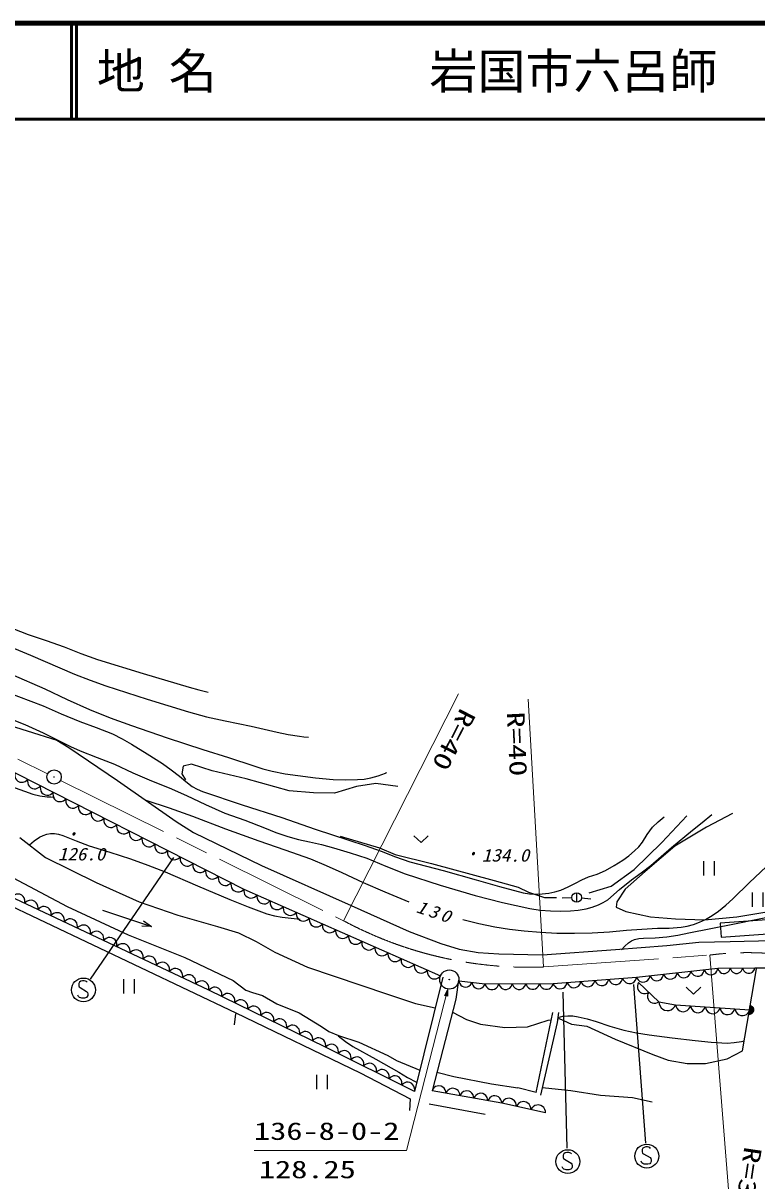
# Model space of a CAD drawing. Units: millimetres, scale not verified. Extents: x 40000 to 680000, y 20000 to 380000.
# Drawn here: x 362703 to 439136, y 259386 to 380000 of the extents above; entities that cross this region are included whole.
import ezdxf
from ezdxf.enums import TextEntityAlignment as Align

# ---------------------------------------------------------------- set-up
doc = ezdxf.new("R2010")
doc.units = ezdxf.units.MM
doc.header["$LTSCALE"] = 1000
doc.linetypes.add('CHAIN', pattern=[18.5, 12, -1.5, 3.5, -1.5])
for name, color, linetype, lineweight in [('M-BGD', 7, 'Continuous', 25), ('M-BGD-HTXT', 7, 'Continuous', 13), ('M-BMK', 2, 'CHAIN', 13), ('M-STR-STRC', 7, 'Continuous', 25), ('M-TTL', 2, 'Continuous', 140), ('M-TTL-LINE', 7, 'Continuous', 50)]:
    doc.layers.add(name, color=color, linetype=linetype, lineweight=lineweight)
doc.layers.add('M-BMK-SRVR', color=7, linetype='Continuous')
doc.layers.add('M-TTL-TXT', color=7, linetype='Continuous')
doc.styles.add('ＭＳ ゴシック', font='')
doc.styles.get('ＭＳ ゴシック').set_extended_font_data('MS Gothic')

# ---------------------------------------------------------------- blocks, each defined once
blk = doc.blocks.new('BUHIN2')
at = {"color": 3, "linetype": 'Continuous', "lineweight": 25}
for radius in [995, 30]:
    blk.add_circle((0, 0), radius, dxfattribs=at)
blk = doc.blocks.new('BUHIN34')
at = {"color": 7, "linetype": 'Continuous', "lineweight": 25}
blk.add_lwpolyline([(-727, 152), (-707, -27), (-650, -187), (-541, -376), (-400, -497), (-240, -587), (-15, -634), (167, -615), (346, -561), (521, -431), (634, -307), (727, -152)], dxfattribs=at)
blk = doc.blocks.new('BUHIN35')
at = {"color": 7, "linetype": 'Continuous', "lineweight": 25}
blk.add_lwpolyline([(-737, 113), (-708, -65), (-642, -223), (-523, -407), (-374, -520), (-209, -602), (20, -637), (201, -608), (377, -544), (546, -404), (653, -273), (737, -113)], dxfattribs=at)
blk = doc.blocks.new('BUHIN36')
at = {"color": 7, "linetype": 'Continuous', "lineweight": 25}
blk.add_lwpolyline([(725, -146), (704, 32), (646, 191), (536, 379), (394, 498), (235, 587), (10, 632), (-171, 612), (-348, 557), (-522, 426), (-634, 301), (-725, 146)], dxfattribs=at)
blk = doc.blocks.new('BUHIN37')
at = {"color": 7, "linetype": 'Continuous', "lineweight": 25}
blk.add_lwpolyline([(738, -142), (715, 38), (654, 199), (542, 389), (397, 509), (234, 598), (5, 642), (-179, 620), (-358, 563), (-533, 428), (-646, 301), (-738, 142)], dxfattribs=at)
blk = doc.blocks.new('BUHIN38')
at = {"color": 7, "linetype": 'Continuous', "lineweight": 25}
blk.add_lwpolyline([(746, -134), (720, 48), (657, 209), (541, 399), (393, 518), (228, 606), (-3, 647), (-188, 622), (-369, 562), (-543, 424), (-655, 294), (-746, 134)], dxfattribs=at)
blk = doc.blocks.new('BUHIN40')
at = {"color": 7, "linetype": 'Continuous', "lineweight": 25}
blk.add_lwpolyline([(-680, -98), (-606, -247), (-506, -368), (-352, -499), (-190, -559), (-23, -586), (188, -556), (340, -482), (478, -379), (589, -210), (648, -66), (680, 98)], dxfattribs=at)
blk = doc.blocks.new('BUHIN41')
at = {"color": 7, "linetype": 'Continuous', "lineweight": 25}
blk.add_lwpolyline([(-685, -189), (-590, -332), (-471, -443), (-296, -557), (-122, -597), (53, -604), (265, -546), (412, -450), (539, -326), (631, -139), (673, 16), (685, 189)], dxfattribs=at)
blk = doc.blocks.new('BUHIN42')
at = {"color": 7, "linetype": 'Continuous', "lineweight": 25}
blk.add_lwpolyline([(-684, -242), (-577, -381), (-448, -485), (-261, -589), (-82, -617), (97, -612), (309, -537), (452, -429), (573, -294), (653, -96), (685, 65), (684, 242)], dxfattribs=at)
blk = doc.blocks.new('BUHIN43')
at = {"color": 7, "linetype": 'Continuous', "lineweight": 25}
blk.add_lwpolyline([(-662, -257), (-553, -390), (-423, -488), (-238, -584), (-61, -607), (114, -596), (319, -516), (455, -406), (570, -270), (642, -74), (668, 85), (662, 257)], dxfattribs=at)
blk = doc.blocks.new('BUHIN44')
at = {"color": 7, "linetype": 'Continuous', "lineweight": 25}
blk.add_lwpolyline([(-621, -173), (-535, -303), (-427, -403), (-267, -506), (-110, -543), (49, -549), (242, -495), (375, -408), (491, -295), (574, -125), (611, 16), (621, 173)], dxfattribs=at)
blk = doc.blocks.new('BUHIN45')
at = {"color": 7, "linetype": 'Continuous', "lineweight": 25}
blk.add_lwpolyline([(-641, 343), (-672, 170), (-662, 4), (-612, -204), (-513, -356), (-388, -485), (-189, -592), (-13, -624), (170, -623), (370, -549), (511, -463), (641, -343)], dxfattribs=at)
blk = doc.blocks.new('BUHIN47')
at = {"color": 7, "linetype": 'Continuous', "lineweight": 25}
blk.add_lwpolyline([(-759, -153), (-667, -316), (-546, -446), (-364, -583), (-179, -640), (11, -661), (246, -614), (413, -521), (562, -396), (676, -199), (733, -34), (759, 153)], dxfattribs=at)
blk = doc.blocks.new('BUHIN48')
at = {"color": 7, "linetype": 'Continuous', "lineweight": 25}
blk.add_lwpolyline([(780, 31), (714, 208), (615, 357), (456, 522), (280, 609), (95, 660), (-147, 650), (-328, 585), (-496, 484), (-641, 306), (-725, 151), (-780, -31)], dxfattribs=at)
blk = doc.blocks.new('BUHIN49')
at = {"color": 7, "linetype": 'Continuous', "lineweight": 25}
blk.add_lwpolyline([(735, 65), (665, 229), (564, 365), (407, 514), (237, 588), (59, 628), (-169, 607), (-336, 537), (-490, 435), (-619, 260), (-691, 109), (-735, -65)], dxfattribs=at)
blk = doc.blocks.new('BUHIN70')
at = {"color": 7, "linetype": 'Continuous', "lineweight": 25}
blk.add_lwpolyline([(-817, 149), (92, -340), (631, 539)], dxfattribs=at)
blk = doc.blocks.new('BUHIN71')
at = {"color": 7, "linetype": 'Continuous', "lineweight": 25}
for p, q in [((-753, 574), (-362, -875)), ((749, -575), (359, 874))]:
    blk.add_line(p, q, dxfattribs=at)
blk = doc.blocks.new('BUHIN76')
at = {"color": 7, "linetype": 'Continuous', "lineweight": 25}
blk.add_line((-130, 480), (130, -480), dxfattribs=at)
blk.add_circle((0, 0), 498, dxfattribs=at)
blk = doc.blocks.new('BUHIN78')
at = {"color": 7, "linetype": 'Continuous', "lineweight": 25}
blk.add_lwpolyline([(164, 879), (78, 934), (-24, 952), (-157, 942), (-344, 891), (-489, 807), (-598, 680), (-640, 526), (-609, 386), (-579, 297), (-498, 189), (-395, 146), (365, -57), (467, -146), (556, -284), (583, -432), (571, -558), (516, -689), (344, -794), (66, -869), (-59, -883), (-189, -860), (-310, -796), (-432, -680)], dxfattribs=at)
blk.add_circle((0, 0), 1244, dxfattribs=at)
blk = doc.blocks.new('BUHIN84')
at = {"color": 3, "linetype": 'Continuous', "lineweight": 25}
for radius in [746, 22.5]:
    blk.add_circle((0, 0), radius, dxfattribs=at)

msp = doc.modelspace()

# ---------------------------------------------------------------- linework, layer by layer
at = {"layer": 'M-BGD'}
for p, q in [((357734, 307963), (366211, 305311)), ((366211, 305311), (367468, 304521)), ((367468, 304521), (372546, 301107)), ((359215, 303222), (385707, 289790)), ((380250, 302794), (379366, 302604)), ((382397, 302099), (380250, 302794)), ((379366, 302604), (379240, 301783)), ((379240, 301783), (379618, 301152)), ((385933, 301278), (382397, 302099)), ((372546, 301107), (378659, 296818)), ((390417, 300015), (385933, 301278)), ((397426, 300457), (395153, 299763)), ((399447, 300773), (397426, 300457)), ((401721, 300457), (399447, 300773)), ((392943, 299826), (390417, 300015)), ((395153, 299763), (392943, 299826)), ((378659, 296818), (380440, 295662)), ((429254, 294648), (431853, 297425)), ((436599, 297670), (433882, 296226)), ((380440, 295662), (387531, 292248)), ((433882, 296226), (430598, 294269)), ((362369, 295144), (365033, 293071)), ((395721, 295279), (399826, 294079)), ((426349, 291806), (429254, 294648)), ((399826, 294079), (401468, 293385)), ((401468, 293385), (405257, 292437)), ((430598, 294269), (427504, 291617)), ((365033, 293071), (370325, 290481)), ((387531, 292248), (396869, 288072)), ((405257, 292437), (411761, 290669)), ((382041, 279240), (357381, 290877)), ((361652, 290966), (367278, 287977)), ((423949, 290101), (426349, 291806)), ((427504, 291617), (425420, 289785)), ((357579, 289867), (384859, 276874)), ((370325, 290481), (374802, 288446)), ((385707, 289790), (406186, 280762)), ((411761, 290669), (414287, 289975)), ((414287, 289975), (415361, 289469)), ((421676, 289406), (423949, 290101)), ((425420, 289785), (424536, 288459)), ((374802, 288446), (378814, 287060)), ((415361, 289469), (417003, 288901)), ((417003, 288901), (418266, 288901)), ((419864, 288887), (418864, 288851)), ((420861, 288855), (421856, 288756)), ((424536, 288459), (424473, 287891)), ((367278, 287977), (373652, 285013)), ((370965, 287579), (376091, 285870)), ((396869, 288072), (402923, 285364)), ((424473, 287891), (425483, 287449)), ((425483, 287449), (428072, 286880)), ((437039, 286880), (440386, 287449)), ((378814, 287060), (382958, 285876)), ((382958, 285876), (385142, 285210)), ((428072, 286880), (430661, 286691)), ((430661, 286691), (433692, 286565)), ((433692, 286565), (437039, 286880)), ((440176, 286593), (435329, 286238)), ((435329, 286238), (435436, 284773)), ((373652, 285013), (379542, 282669)), ((385142, 285210), (386992, 284322)), ((402923, 285364), (406223, 284123)), ((435436, 284773), (440283, 285128)), ((386992, 284322), (388916, 283212)), ((406223, 284123), (408126, 283530)), ((408126, 283530), (410101, 283192)), ((416816, 282938), (424415, 283474)), ((424415, 283474), (429775, 283897)), ((429775, 283897), (433108, 284264)), ((433108, 284264), (436352, 284320)), ((436352, 284320), (440782, 284433)), ((379542, 282669), (384568, 280244)), ((388916, 283212), (392320, 281658)), ((410101, 283192), (412274, 283050)), ((412274, 283050), (416816, 282938)), ((392320, 281658), (400669, 278845)), ((426603, 280616), (435074, 281530)), ((435074, 281530), (438944, 281562)), ((437657, 272920), (439088, 281464)), ((438944, 281562), (440927, 281580)), ((384568, 280244), (385887, 279247)), ((406432, 280607), (403465, 268693)), ((408040, 280284), (407764, 278297)), ((408094, 280239), (410823, 279910)), ((410823, 279910), (417924, 279952)), ((417924, 279952), (426603, 280616)), ((426810, 280035), (428928, 278041)), ((394195, 273307), (382041, 279240)), ((385887, 279247), (386590, 279013)), ((386590, 279013), (387645, 278691)), ((387645, 278691), (389139, 277841)), ((400669, 278845), (403576, 277862)), ((389139, 277841), (391454, 276903)), ((403576, 277862), (405637, 277414)), ((407764, 278297), (405300, 268781)), ((428928, 278041), (430672, 277709)), ((430672, 277709), (438396, 277211)), ((438512, 277650), (438356, 276714)), ((438421, 276728), (438570, 277616)), ((438625, 277568), (438490, 276757)), ((438559, 276791), (438679, 277509)), ((438731, 277439), (438631, 276842)), ((384815, 276802), (384676, 275646)), ((384859, 276874), (397807, 270653)), ((391454, 276903), (393769, 275468)), ((407415, 276950), (408896, 276186)), ((416149, 268589), (417883, 276910)), ((418461, 276910), (418345, 275869)), ((418390, 276277), (418551, 276301)), ((418551, 276301), (419823, 275723)), ((438712, 276948), (438773, 277315)), ((393769, 275468), (394560, 274940)), ((408896, 276186), (410341, 275723)), ((410341, 275723), (412885, 275376)), ((412885, 275376), (415256, 275434)), ((415256, 275434), (417395, 276128)), ((418345, 275869), (416611, 268295)), ((417395, 276128), (417730, 276178)), ((419823, 275723), (421442, 275492)), ((421442, 275492), (424391, 274162)), ((394560, 274940), (395556, 274530)), ((395556, 274530), (397679, 273845)), ((397679, 273845), (400697, 272438)), ((424391, 274162), (428290, 272543)), ((403465, 268693), (394195, 273307)), ((436037, 272111), (437657, 272920)), ((400697, 272438), (401605, 271911)), ((401605, 271911), (404020, 270919)), ((428290, 272543), (429909, 271965)), ((429909, 271965), (431874, 271618)), ((431874, 271618), (433782, 271618)), ((433782, 271618), (436037, 272111)), ((397807, 270653), (403032, 267925)), ((405796, 270697), (407583, 270270)), ((407583, 270270), (411509, 269479)), ((411509, 269479), (414232, 269069)), ((416149, 268589), (414232, 269069)), ((416798, 269113), (419770, 268805)), ((403032, 267925), (402939, 266722)), ((412567, 267494), (405300, 268781)), ((419770, 268805), (422847, 268307)), ((422847, 268307), (426187, 268072)), ((426187, 268072), (428238, 267610)), ((405010, 267424), (410820, 266330)), ((417135, 266455), (412567, 267494))]:
    msp.add_line(p, q, dxfattribs=at)
for points in [[(351095, 320633), (352970, 319968), (354860, 319360), (356845, 318753), (358810, 318088), (361006, 317180), (363235, 316324), (365113, 315693), (366969, 315006), (368699, 314326), (370448, 313702), (375211, 312228), (379999, 310808), (380988, 310558), (381978, 310315)], [(358862, 316063), (363462, 314140), (368059, 312177), (369678, 311544), (371327, 310963), (375613, 309569), (379912, 308234), (381817, 307740), (383747, 307301), (386456, 306746), (389150, 306132), (390312, 305895), (391496, 305716), (391952, 305657), (392418, 305600)], [(361471, 312167), (364966, 310629), (367272, 309543), (369613, 308508), (371785, 307638), (373978, 306826), (377693, 305553), (381434, 304334), (384093, 303504), (386737, 302615), (387687, 302305), (388661, 302051), (389985, 301804), (391332, 301615), (393168, 301386), (395008, 301217), (396265, 301171), (397537, 301186), (398224, 301241), (398909, 301357), (399674, 301578), (400435, 301860), (400501, 301885), (400576, 301915)], [(360930, 310342), (364784, 308884), (366679, 308031), (368607, 307230), (370311, 306620), (371999, 305952), (373003, 305446), (373991, 304881), (375621, 303891), (377217, 302852), (378121, 302217), (378991, 301531), (379636, 300975), (380320, 300466), (380834, 300189), (381380, 299964), (385509, 298565), (389638, 297229), (393127, 296022), (396639, 294871), (398325, 294336), (399991, 293743), (401479, 293159), (402996, 292629), (406456, 291715), (409900, 290743), (412342, 290036), (414806, 289385), (415437, 289288), (416074, 289253), (416773, 289277), (417468, 289362), (418092, 289494), (418709, 289687), (419483, 290007), (420243, 290386), (420908, 290742), (421607, 291048), (422495, 291351), (423367, 291713), (424278, 292229), (425171, 292806), (425804, 293261), (426399, 293763), (426840, 294201), (427236, 294679), (427721, 295486), (428253, 296251), (428853, 296794), (429490, 297302)], [(360500, 307885), (362893, 306919), (364800, 306052), (366680, 305130), (367644, 304625), (368641, 304171), (370430, 303507), (372205, 302784), (374127, 301901), (376085, 301069), (377908, 300322), (379705, 299520), (381702, 298580), (383730, 297693), (385798, 296951), (387842, 296152), (389038, 295680), (390268, 295259), (391385, 294947), (392523, 294692), (393779, 294414), (395020, 294077), (396778, 293570), (398518, 293005), (400498, 292161), (402509, 291370), (406143, 290207), (409800, 289101), (412638, 288396), (415484, 287752), (416559, 287596), (417652, 287500), (418691, 287473), (419733, 287508), (420538, 287588), (421344, 287728), (421994, 287900), (422638, 288133), (423134, 288371), (423607, 288666), (424818, 289724), (426077, 290743), (427094, 291467), (428081, 292245), (430233, 294104), (432432, 295925), (433451, 296716), (434439, 297558)], [(342851, 304864), (343412, 304993), (343982, 305062), (344432, 305035), (344890, 304947), (345787, 304709), (346690, 304531), (348618, 304277), (350542, 303962), (351644, 303724), (352741, 303425), (356023, 302400), (359280, 301319), (361474, 300463), (363700, 299659), (364450, 299505), (365214, 299411), (365594, 299377), (365985, 299345)], [(375471, 299055), (377914, 298243), (380349, 297371), (383795, 296058), (387272, 294797), (389973, 293888), (392650, 292922), (394282, 292246), (395900, 291511), (398129, 290472), (400389, 289484), (401635, 288969), (402885, 288461)], [(363361, 294385), (363861, 294807), (364401, 295183), (364778, 295370), (365181, 295502), (365567, 295568), (365952, 295572), (366399, 295503), (366848, 295371), (368218, 294804), (369592, 294300), (371729, 293644), (373878, 292921), (375697, 292281), (377504, 291582), (380861, 290115), (384242, 288704), (386153, 287930), (388091, 287211), (388881, 287009), (389695, 286864), (390619, 286749), (391560, 286660)], [(408516, 286604), (410162, 286203), (411825, 285860), (413355, 285615), (414905, 285427), (416609, 285285), (418316, 285202), (420145, 285176), (421984, 285211), (423776, 285319), (425572, 285487), (427166, 285620), (428775, 285694), (430016, 285724), (431253, 285814), (431890, 285919), (432524, 286085), (433158, 286323), (433771, 286619), (434472, 287028), (435140, 287488), (435908, 288099), (436645, 288762), (438356, 290455), (440110, 292104)], [(425039, 283460), (425378, 283851), (425758, 284197), (426070, 284393), (426408, 284534), (426854, 284633), (427326, 284674), (428549, 284715), (429757, 284815), (430903, 284981), (432050, 285210), (436813, 286177), (441586, 287151)], [(375233, 286459), (376091, 285870), (375052, 285916)], [(428928, 278041), (428955, 277828), (429028, 277638), (429161, 277414), (429333, 277273), (429526, 277169), (429796, 277117), (430013, 277143), (430225, 277211), (430432, 277371), (430564, 277522), (430672, 277709)], [(418439, 276411), (418931, 276527), (419441, 276586), (419980, 276565), (420528, 276483), (421466, 276261), (422393, 275980), (423823, 275512), (425285, 275099), (426585, 274822), (427907, 274603), (430306, 274280), (432709, 274018), (434374, 273851), (436038, 273745), (436782, 273797), (437533, 273909), (437672, 273933), (437810, 273957)], [(395535, 274487), (396268, 273918), (397035, 273398), (399447, 272073), (401836, 270692), (402756, 270166), (403682, 269650)]]:
    msp.add_lwpolyline(points, dxfattribs=at)
msp.add_lwpolyline([(438455, 277685), (438562, 277627), (438648, 277554), (438741, 277440), (438782, 277321), (438799, 277199), (438774, 277047), (438717, 276937), (438640, 276838), (438515, 276760), (438409, 276717), (438290, 276699)], close=True, dxfattribs=at)
at = {"layer": 'M-BGD-HTXT'}
for p, q in [((396084, 286484), (408059, 310142)), ((416918, 281681), (415330, 309566)), ((434231, 282909), (436642, 252739)), ((406951, 279392), (402638, 262563)), ((402638, 262563), (386784, 262563))]:
    msp.add_line(p, q, dxfattribs=at)
for points in [[(406951, 279392), (406583, 278712), (406946, 278619)], [(406913, 279243), (406903, 278678), (406649, 278744)], [(406894, 279171), (406883, 278713), (406683, 278764)], [(406875, 279096), (406863, 278747), (406718, 278784)], [(406856, 279023), (406843, 278781), (406752, 278804)]]:
    msp.add_lwpolyline(points, close=True, dxfattribs=at)
for points in [[(406932, 279318), (406924, 278644), (406615, 278723), (406931, 279316)], [(406804, 278820), (406837, 278949), (406822, 278815), (406786, 278825), (406837, 278949)]]:
    msp.add_lwpolyline(points, dxfattribs=at)
at = {"layer": 'M-BMK'}
for p, q in [((362155, 303310), (365245, 301778)), ((366588, 301112), (396084, 286484)), ((416929, 281669), (434231, 282909))]:
    msp.add_line(p, q, dxfattribs=at)
for centre, radius, start, end in [((415365, 322422), 40784, 241.78674, 272.19733), ((438163, 252405), 30756, 59.71716, 97.34619)]:
    msp.add_arc(centre, radius, start, end, dxfattribs=at)
at = {"layer": 'M-STR-STRC'}
for p, q in [((378380, 293058), (369684, 280409)), ((426275, 279844), (427541, 263303)), ((419379, 262793), (418944, 279043))]:
    msp.add_line(p, q, dxfattribs=at)
at = {"layer": 'M-TTL'}
msp.add_line((680000, 380000), (40000, 380000), dxfattribs=at)
at = {"layer": 'M-TTL-LINE'}
for p, q in [((367750, 380000), (367750, 370000)), ((368250, 380000), (368250, 370000)), ((40000, 370000), (680000, 370000))]:
    msp.add_line(p, q, dxfattribs=at)

# ---------------------------------------------------------------- block references
at = {"layer": 'M-BGD', "rotation": 344.90498}
for name, p in [('BUHIN34', (362526, 301543)), ('BUHIN34', (363851, 300871)), ('BUHIN34', (365176, 300200)), ('BUHIN34', (366500, 299528)), ('BUHIN34', (367825, 298856)), ('BUHIN34', (369150, 298185)), ('BUHIN34', (370474, 297513)), ('BUHIN34', (371799, 296842)), ('BUHIN34', (373123, 296170)), ('BUHIN34', (374448, 295499)), ('BUHIN70', (404158, 294972)), ('BUHIN34', (375773, 294827)), ('BUHIN34', (377097, 294155)), ('BUHIN34', (378422, 293484)), ('BUHIN34', (379747, 292812)), ('BUHIN34', (381071, 292141)), ('BUHIN71', (434149, 291945)), ('BUHIN34', (382396, 291469)), ('BUHIN34', (383720, 290797)), ('BUHIN34', (385045, 290126)), ('BUHIN35', (386390, 289489)), ('BUHIN76', (420363, 288905)), ('BUHIN71', (439216, 288688)), ('BUHIN38', (362176, 288614)), ('BUHIN38', (363546, 287968)), ('BUHIN35', (387755, 288887)), ('BUHIN35', (389121, 288285)), ('BUHIN38', (364916, 287321)), ('BUHIN38', (366286, 286675)), ('BUHIN35', (390486, 287684)), ('BUHIN35', (391851, 287082)), ('BUHIN38', (367656, 286028)), ('BUHIN38', (369026, 285382)), ('BUHIN35', (393216, 286480)), ('BUHIN35', (394582, 285878)), ('BUHIN38', (370396, 284735)), ('BUHIN38', (371766, 284089)), ('BUHIN35', (395947, 285276)), ('BUHIN35', (397312, 284674)), ('BUHIN38', (373136, 283442)), ('BUHIN38', (374506, 282796)), ('BUHIN35', (398677, 284073)), ('BUHIN35', (400042, 283471)), ('BUHIN38', (375876, 282150)), ('BUHIN38', (377246, 281503)), ('BUHIN35', (401408, 282869)), ('BUHIN35', (402773, 282267)), ('BUHIN38', (378616, 280857)), ('BUHIN35', (404138, 281665)), ('BUHIN35', (405503, 281063)), ('BUHIN43', (427309, 280692)), ('BUHIN43', (428721, 280844)), ('BUHIN43', (430132, 280997)), ('BUHIN43', (431544, 281149)), ('BUHIN43', (432956, 281301)), ('BUHIN43', (434368, 281453)), ('BUHIN44', (435719, 281535)), ('BUHIN44', (437009, 281546)), ('BUHIN44', (438299, 281557)), ('BUHIN71', (373746, 279639)), ('BUHIN38', (379986, 280210)), ('BUHIN38', (381356, 279564)), ('BUHIN40', (408776, 280157)), ('BUHIN40', (410140, 279992)), ('BUHIN41', (411533, 279914)), ('BUHIN41', (412953, 279923)), ('BUHIN41', (414373, 279931)), ('BUHIN41', (415793, 279939)), ('BUHIN41', (417214, 279947)), ('BUHIN42', (418647, 280007)), ('BUHIN42', (420093, 280118)), ('BUHIN42', (421540, 280228)), ('BUHIN42', (422986, 280339)), ('BUHIN42', (424433, 280450)), ('BUHIN42', (425879, 280561)), ('BUHIN45', (427340, 279536)), ('BUHIN70', (432535, 279191)), ('BUHIN37', (382716, 278911)), ('BUHIN37', (384066, 278251)), ('BUHIN45', (428399, 278540)), ('BUHIN37', (385417, 277592)), ('BUHIN37', (386767, 276933)), ('BUHIN47', (431445, 277659)), ('BUHIN47', (432990, 277560)), ('BUHIN47', (434534, 277460)), ('BUHIN47', (436079, 277360)), ('BUHIN47', (437624, 277261)), ('BUHIN37', (388118, 276274)), ('BUHIN37', (389468, 275615)), ('BUHIN37', (390819, 274955)), ('BUHIN37', (392169, 274296)), ('BUHIN37', (393520, 273637)), ('BUHIN36', (394857, 272978)), ('BUHIN36', (396182, 272318)), ('BUHIN36', (397506, 271659)), ('BUHIN36', (398830, 271000)), ('BUHIN71', (393834, 269685)), ('BUHIN36', (400155, 270341)), ('BUHIN36', (401479, 269682)), ('BUHIN36', (402803, 269022)), ('BUHIN49', (406026, 268652)), ('BUHIN49', (407480, 268395)), ('BUHIN49', (408933, 268137)), ('BUHIN49', (410387, 267880)), ('BUHIN49', (411840, 267622)), ('BUHIN48', (413328, 267321)), ('BUHIN48', (414851, 266974)), ('BUHIN48', (416373, 266628))]:
    msp.add_blockref(name, p, dxfattribs=at)
at = {"layer": 'M-BMK-SRVR', "rotation": 344.90498}
for name, p in [('BUHIN84', (365927, 301465)), ('BUHIN2', (407101, 280359))]:
    msp.add_blockref(name, p, dxfattribs=at)
at = {"layer": 'M-STR-STRC', "rotation": 344.90498}
for p in [(368982, 279274), (427669, 261964), (419442, 261390)]:
    msp.add_blockref('BUHIN78', p, dxfattribs=at)

# ---------------------------------------------------------------- texts
at = {"layer": 'M-BGD-HTXT', "style": 'ＭＳ ゴシック', "width": 1.35}
for s, rotation, p in [('R=40', 243, (407802, 309000)), ('R=40', 272.7, (412541, 308191)), ('R=30', 261.6, (437306, 263103))]:
    msp.add_text(s, height=1833, rotation=rotation, dxfattribs=at).set_placement(p, align=Align.BOTTOM_LEFT)
at = {"layer": 'M-BGD-HTXT', "style": 'ＭＳ ゴシック', "oblique": 15}
for s, width, p in [('・', 0.85, (367051, 294450)), ('126.0', 1.1, (366319, 292376)), ('・', 0.85, (408665, 292398)), ('134.0', 1.1, (410483, 292254))]:
    msp.add_text(s, height=1320, rotation=359.9, dxfattribs=dict(at, width=width)).set_placement(p, align=Align.BOTTOM_LEFT)
at = {"layer": 'M-BGD-HTXT', "style": 'ＭＳ ゴシック', "width": 1.35}
for s, p in [('136-8-0-2', (386755, 263102)), ('128.25', (387262, 259108))]:
    msp.add_text(s, height=1833, dxfattribs=at).set_placement(p, align=Align.BOTTOM_LEFT)
at = {"layer": 'M-BGD-HTXT', "insert": (403544, 287373), "char_height": 1320, "attachment_point": 7, "rotation": 341.5, "style": 'ＭＳ ゴシック'}
msp.add_mtext('\\T1.33;\\W1.1;\\Q15;130', dxfattribs=at)
at = {"layer": 'M-TTL-TXT', "style": 'ＭＳ ゴシック'}
for s, p in [('地 名', (370380, 375000)), ('岩国市六呂師', (405024, 375000))]:
    msp.add_text(s, height=3666, dxfattribs=at).set_placement(p, align=Align.MIDDLE_LEFT)

doc.saveas('drawing.dxf')
